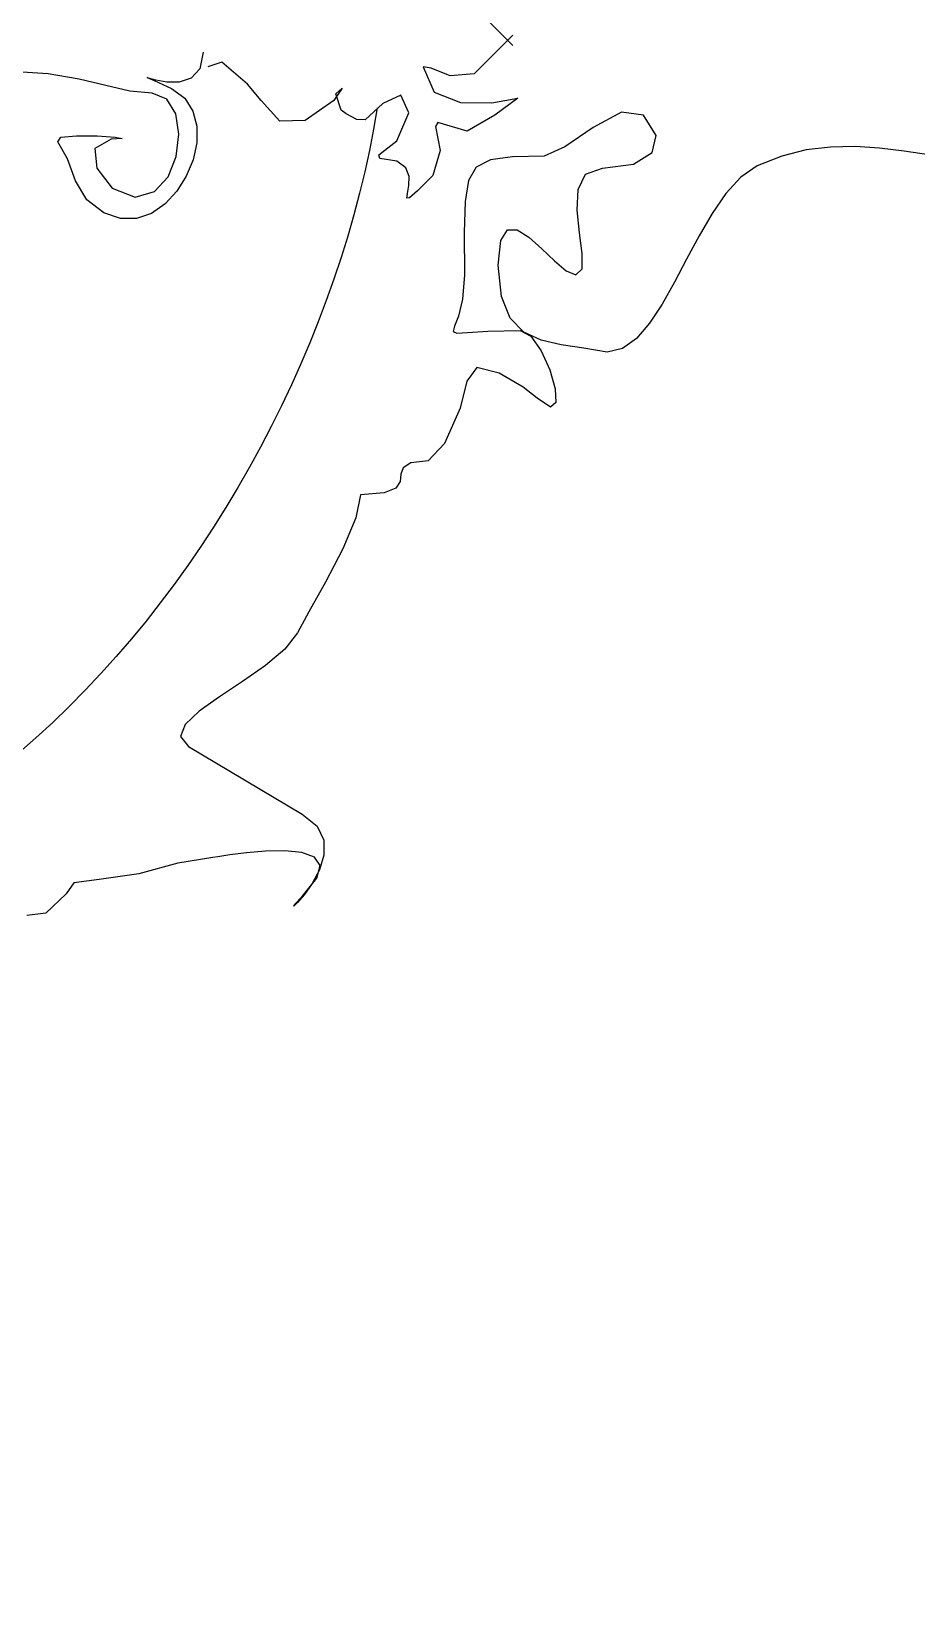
# Model space of a CAD drawing. Header units: centimetres. Extents: x -377343 to 693706, y 194584 to 813780.
# Drawn here: x 194879 to 194920.2, y 497991.7 to 498064.9 of the extents above; entities that cross this region are included whole.
import ezdxf

# ---------------------------------------------------------------- set-up
doc = ezdxf.new("R2010")
doc.units = ezdxf.units.CM
doc.layers.add('Layer1', color=7, linetype='Continuous')
doc.layers.add('PIPA', color=11, linetype='Continuous')

msp = doc.modelspace()

# ---------------------------------------------------------------- linework, layer by layer
at = {"layer": 'Layer1'}
for p, q in [((194901.412, 498064.25), (194899.61, 498066.052)), ((194901.412, 498064.25), (194899.61, 498066.052)), ((194901.412, 498064.731), (194899.61, 498062.929)), ((194901.412, 498064.731), (194899.61, 498062.929)), ((194886.998, 498063.942), (194886.841, 498063.165)), ((194886.998, 498063.942), (194886.841, 498063.165)), ((194887.866, 498063.484), (194887.224, 498063.267)), ((194887.866, 498063.484), (194887.224, 498063.267)), ((194889.059, 498062.449), (194887.866, 498063.484)), ((194889.059, 498062.449), (194887.866, 498063.484)), ((194879.787, 498062.936), (194878.102, 498063.042)), ((194879.787, 498062.936), (194878.102, 498063.042)), ((194881.228, 498062.685), (194879.787, 498062.936)), ((194881.228, 498062.685), (194879.787, 498062.936)), ((194884.463, 498062.741), (194884.402, 498062.765)), ((194884.402, 498062.765), (194884.725, 498062.63)), ((194884.463, 498062.741), (194884.402, 498062.765)), ((194884.402, 498062.765), (194884.725, 498062.63)), ((194886.841, 498063.165), (194886.437, 498062.73)), ((194886.841, 498063.165), (194886.437, 498062.73)), ((194897.608, 498063.204), (194897.246, 498063.267)), ((194897.608, 498063.204), (194897.246, 498063.267)), ((194897.246, 498063.267), (194897.758, 498062.088)), ((194897.246, 498063.267), (194897.758, 498062.088)), ((194898.497, 498062.841), (194897.608, 498063.204)), ((194898.497, 498062.841), (194897.608, 498063.204)), ((194899.61, 498062.929), (194898.497, 498062.841)), ((194899.61, 498062.929), (194898.497, 498062.841)), ((194882.481, 498062.385), (194881.228, 498062.685)), ((194882.481, 498062.385), (194881.228, 498062.685)), ((194883.598, 498062.134), (194882.481, 498062.385)), ((194883.598, 498062.134), (194882.481, 498062.385)), ((194884.634, 498062.028), (194883.598, 498062.134)), ((194884.634, 498062.028), (194883.598, 498062.134)), ((194884.801, 498062.643), (194884.463, 498062.741)), ((194884.801, 498062.643), (194884.463, 498062.741)), ((194885.317, 498061.76), (194884.634, 498062.028)), ((194885.317, 498061.76), (194884.634, 498062.028)), ((194884.725, 498062.63), (194885.534, 498062.253)), ((194884.725, 498062.63), (194885.534, 498062.253)), ((194885.313, 498062.552), (194884.801, 498062.643)), ((194885.313, 498062.552), (194884.801, 498062.643)), ((194885.893, 498062.554), (194885.313, 498062.552)), ((194885.893, 498062.554), (194885.313, 498062.552)), ((194885.534, 498062.253), (194886.143, 498061.801)), ((194885.534, 498062.253), (194886.143, 498061.801)), ((194886.437, 498062.73), (194885.893, 498062.554)), ((194886.437, 498062.73), (194885.893, 498062.554)), ((194889.701, 498061.69), (194889.059, 498062.449)), ((194889.701, 498061.69), (194889.059, 498062.449)), ((194893.467, 498062.274), (194893.079, 498061.69)), ((194893.467, 498062.274), (194893.079, 498061.69)), ((194893.179, 498062.007), (194893.467, 498062.274)), ((194893.179, 498062.007), (194893.467, 498062.274)), ((194897.758, 498062.088), (194898.977, 498061.606)), ((194897.758, 498062.088), (194898.977, 498061.606)), ((194885.728, 498061.068), (194885.317, 498061.76)), ((194885.728, 498061.068), (194885.317, 498061.76)), ((194886.143, 498061.801), (194886.528, 498061.199)), ((194886.143, 498061.801), (194886.528, 498061.199)), ((194890.577, 498060.739), (194889.701, 498061.69)), ((194890.577, 498060.739), (194889.701, 498061.69)), ((194893.079, 498061.69), (194891.753, 498060.764)), ((194893.079, 498061.69), (194891.753, 498060.764)), ((194893.417, 498061.24), (194893.179, 498062.007)), ((194893.417, 498061.24), (194893.179, 498062.007)), ((194895.369, 498061.553), (194894.543, 498060.789)), ((194895.369, 498061.553), (194894.543, 498060.789)), ((194895.106, 498061.353), (194894.934, 498060.362)), ((194895.106, 498061.353), (194894.934, 498060.362)), ((194896.195, 498061.941), (194895.369, 498061.553)), ((194896.195, 498061.941), (194895.369, 498061.553)), ((194896.57, 498061.127), (194896.195, 498061.941)), ((194896.57, 498061.127), (194896.195, 498061.941)), ((194898.977, 498061.606), (194900.428, 498061.588)), ((194898.977, 498061.606), (194900.428, 498061.588)), ((194900.428, 498061.588), (194901.637, 498061.803)), ((194900.428, 498061.588), (194901.637, 498061.803)), ((194901.637, 498061.803), (194900.574, 498061.011)), ((194901.637, 498061.803), (194900.574, 498061.011)), ((194885.872, 498060.122), (194885.728, 498061.068)), ((194885.872, 498060.122), (194885.728, 498061.068)), ((194886.528, 498061.199), (194886.708, 498060.492)), ((194886.528, 498061.199), (194886.708, 498060.492)), ((194891.753, 498060.764), (194890.577, 498060.739)), ((194891.753, 498060.764), (194890.577, 498060.739)), ((194893.659, 498061.073), (194893.417, 498061.24)), ((194893.659, 498061.073), (194893.417, 498061.24)), ((194894.151, 498060.806), (194893.659, 498061.073)), ((194894.151, 498060.806), (194893.659, 498061.073)), ((194894.543, 498060.789), (194894.151, 498060.806)), ((194894.543, 498060.789), (194894.151, 498060.806)), ((194896.019, 498059.822), (194896.57, 498061.127)), ((194896.019, 498059.822), (194896.57, 498061.127)), ((194897.921, 498060.677), (194897.813, 498060.485)), ((194897.921, 498060.677), (194897.813, 498060.485)), ((194899.285, 498060.268), (194897.921, 498060.677)), ((194899.285, 498060.268), (194897.921, 498060.677)), ((194900.574, 498061.011), (194899.285, 498060.268)), ((194900.574, 498061.011), (194899.285, 498060.268)), ((194906.47, 498061.143), (194905.142, 498060.438)), ((194907.493, 498061.015), (194906.47, 498061.143)), ((194908.08, 498060.058), (194907.493, 498061.015)), ((194880.242, 498059.776), (194880.379, 498059.98)), ((194880.242, 498059.776), (194880.379, 498059.98)), ((194880.379, 498059.98), (194881.109, 498060.055)), ((194880.379, 498059.98), (194881.109, 498060.055)), ((194881.109, 498060.055), (194882.072, 498060.043)), ((194881.109, 498060.055), (194882.072, 498060.043)), ((194882.719, 498059.889), (194881.961, 498059.466)), ((194882.719, 498059.889), (194881.961, 498059.466)), ((194882.072, 498060.043), (194882.903, 498059.985)), ((194882.072, 498060.043), (194882.903, 498059.985)), ((194883.24, 498059.919), (194882.719, 498059.889)), ((194883.24, 498059.919), (194882.719, 498059.889)), ((194882.903, 498059.985), (194883.24, 498059.919)), ((194882.903, 498059.985), (194883.24, 498059.919)), ((194885.751, 498059.092), (194885.872, 498060.122)), ((194885.751, 498059.092), (194885.872, 498060.122)), ((194886.708, 498060.492), (194886.704, 498059.722)), ((194886.708, 498060.492), (194886.704, 498059.722)), ((194894.934, 498060.362), (194894.739, 498059.368)), ((194894.934, 498060.362), (194894.739, 498059.368)), ((194895.169, 498059.167), (194896.019, 498059.822)), ((194895.169, 498059.167), (194896.019, 498059.822)), ((194897.813, 498060.485), (194898.03, 498059.367)), ((194897.813, 498060.485), (194898.03, 498059.367)), ((194905.142, 498060.438), (194903.835, 498059.542)), ((194907.887, 498059.269), (194908.08, 498060.058)), ((194880.692, 498058.975), (194880.242, 498059.776)), ((194880.692, 498058.975), (194880.242, 498059.776)), ((194881.961, 498059.466), (194882.058, 498058.537)), ((194881.961, 498059.466), (194882.058, 498058.537)), ((194885.371, 498058.146), (194885.751, 498059.092)), ((194885.371, 498058.146), (194885.751, 498059.092)), ((194886.704, 498059.722), (194886.534, 498058.933)), ((194886.704, 498059.722), (194886.534, 498058.933)), ((194894.739, 498059.368), (194894.521, 498058.371)), ((194894.739, 498059.368), (194894.521, 498058.371)), ((194895.219, 498058.988), (194895.169, 498059.167)), ((194895.219, 498058.988), (194895.169, 498059.167)), ((194898.03, 498059.367), (194897.696, 498058.2)), ((194898.03, 498059.367), (194897.696, 498058.2)), ((194902.876, 498059.1), (194901.394, 498059.073)), ((194903.835, 498059.542), (194902.876, 498059.1)), ((194907.018, 498058.734), (194907.887, 498059.269)), ((194913.922, 498059.107), (194912.785, 498058.65)), ((194915.058, 498059.39), (194913.922, 498059.107)), ((194916.196, 498059.527), (194915.058, 498059.39)), ((194917.336, 498059.545), (194916.196, 498059.527)), ((194918.477, 498059.472), (194917.336, 498059.545)), ((194919.621, 498059.335), (194918.477, 498059.472)), ((194920.768, 498059.162), (194919.621, 498059.335)), ((194881.068, 498057.949), (194880.692, 498058.975)), ((194881.068, 498057.949), (194880.692, 498058.975)), ((194882.058, 498058.537), (194882.767, 498057.608)), ((194882.058, 498058.537), (194882.767, 498057.608)), ((194886.534, 498058.933), (194886.219, 498058.166)), ((194886.534, 498058.933), (194886.219, 498058.166)), ((194894.521, 498058.371), (194894.279, 498057.373)), ((194894.521, 498058.371), (194894.279, 498057.373)), ((194896.012, 498058.868), (194895.219, 498058.988)), ((194896.012, 498058.868), (194895.219, 498058.988)), ((194896.433, 498058.564), (194896.012, 498058.868)), ((194896.433, 498058.564), (194896.012, 498058.868)), ((194896.587, 498058.158), (194896.433, 498058.564)), ((194896.587, 498058.158), (194896.433, 498058.564)), ((194899.711, 498058.595), (194899.346, 498057.976)), ((194900.366, 498058.932), (194899.711, 498058.595)), ((194901.394, 498059.073), (194900.366, 498058.932)), ((194904.789, 498058.263), (194905.578, 498058.537)), ((194905.578, 498058.537), (194907.018, 498058.734)), ((194912.785, 498058.65), (194912.024, 498058.118)), ((194881.593, 498057.073), (194881.068, 498057.949)), ((194881.593, 498057.073), (194881.068, 498057.949)), ((194884.734, 498057.454), (194885.371, 498058.146)), ((194884.734, 498057.454), (194885.371, 498058.146)), ((194886.219, 498058.166), (194885.778, 498057.467)), ((194886.219, 498058.166), (194885.778, 498057.467)), ((194896.505, 498057.37), (194896.576, 498057.732)), ((194896.505, 498057.37), (194896.576, 498057.732)), ((194896.576, 498057.732), (194896.587, 498058.158)), ((194896.576, 498057.732), (194896.587, 498058.158)), ((194897.696, 498058.2), (194896.97, 498057.485)), ((194897.696, 498058.2), (194896.97, 498057.485)), ((194899.346, 498057.976), (194899.187, 498056.991)), ((194904.446, 498057.555), (194904.789, 498058.263)), ((194912.024, 498058.118), (194911.327, 498057.36)), ((194882.376, 498056.471), (194881.593, 498057.073)), ((194882.376, 498056.471), (194881.593, 498057.073)), ((194882.767, 498057.608), (194883.845, 498057.186)), ((194882.767, 498057.608), (194883.845, 498057.186)), ((194883.845, 498057.186), (194884.734, 498057.454)), ((194883.845, 498057.186), (194884.734, 498057.454)), ((194885.778, 498057.467), (194885.231, 498056.876)), ((194885.778, 498057.467), (194885.231, 498056.876)), ((194894.279, 498057.373), (194894.014, 498056.375)), ((194894.279, 498057.373), (194894.014, 498056.375)), ((194896.478, 498057.153), (194896.505, 498057.37)), ((194896.478, 498057.153), (194896.505, 498057.37)), ((194896.598, 498057.164), (194896.478, 498057.153)), ((194896.598, 498057.164), (194896.478, 498057.153)), ((194896.97, 498057.485), (194896.598, 498057.164)), ((194896.97, 498057.485), (194896.598, 498057.164)), ((194899.187, 498056.991), (194899.153, 498055.555)), ((194904.405, 498056.587), (194904.446, 498057.555)), ((194911.327, 498057.36), (194910.682, 498056.433)), ((194883.15, 498056.193), (194882.376, 498056.471)), ((194883.15, 498056.193), (194882.376, 498056.471)), ((194883.897, 498056.196), (194883.15, 498056.193)), ((194883.897, 498056.196), (194883.15, 498056.193)), ((194884.598, 498056.438), (194883.897, 498056.196)), ((194884.598, 498056.438), (194883.897, 498056.196)), ((194885.231, 498056.876), (194884.598, 498056.438)), ((194885.231, 498056.876), (194884.598, 498056.438)), ((194894.014, 498056.375), (194893.727, 498055.376)), ((194894.014, 498056.375), (194893.727, 498055.376)), ((194904.52, 498055.533), (194904.405, 498056.587)), ((194910.682, 498056.433), (194910.076, 498055.398)), ((194899.153, 498055.555), (194899.16, 498053.583)), ((194900.85, 498055.178), (194901.157, 498055.673)), ((194901.157, 498055.673), (194901.609, 498055.672)), ((194901.609, 498055.672), (194902.158, 498055.328)), ((194904.644, 498054.565), (194904.52, 498055.533)), ((194893.727, 498055.376), (194893.418, 498054.378)), ((194893.727, 498055.376), (194893.418, 498054.378)), ((194900.736, 498054.033), (194900.85, 498055.178)), ((194902.158, 498055.328), (194902.754, 498054.794)), ((194902.754, 498054.794), (194903.349, 498054.223)), ((194910.076, 498055.398), (194909.495, 498054.31)), ((194893.418, 498054.378), (194893.087, 498053.381)), ((194893.418, 498054.378), (194893.087, 498053.381)), ((194900.881, 498052.562), (194900.736, 498054.033)), ((194903.349, 498054.223), (194903.894, 498053.768)), ((194904.633, 498053.857), (194904.644, 498054.565)), ((194909.495, 498054.31), (194908.926, 498053.23)), ((194893.087, 498053.381), (194892.733, 498052.387)), ((194893.087, 498053.381), (194892.733, 498052.387)), ((194899.16, 498053.583), (194899.073, 498052.437)), ((194903.894, 498053.768), (194904.34, 498053.583)), ((194904.34, 498053.583), (194904.633, 498053.857)), ((194901.288, 498051.555), (194900.881, 498052.562)), ((194908.926, 498053.23), (194908.357, 498052.216)), ((194892.733, 498052.387), (194892.359, 498051.396)), ((194892.733, 498052.387), (194892.359, 498051.396)), ((194899.073, 498052.437), (194898.884, 498051.658)), ((194908.357, 498052.216), (194907.773, 498051.325)), ((194892.359, 498051.396), (194891.963, 498050.409)), ((194892.359, 498051.396), (194891.963, 498050.409)), ((194898.703, 498051.18), (194898.639, 498050.936)), ((194898.884, 498051.658), (194898.703, 498051.18)), ((194901.915, 498050.913), (194901.288, 498051.555)), ((194907.773, 498051.325), (194907.161, 498050.616)), ((194891.963, 498050.409), (194891.546, 498049.427)), ((194891.963, 498050.409), (194891.546, 498049.427)), ((194898.639, 498050.936), (194898.802, 498050.862)), ((194898.802, 498050.862), (194899.302, 498050.891)), ((194899.302, 498050.891), (194900.248, 498050.956)), ((194900.248, 498050.956), (194901.75, 498050.993)), ((194901.75, 498050.993), (194902.248, 498050.718)), ((194902.722, 498050.535), (194901.915, 498050.913)), ((194902.248, 498050.718), (194902.733, 498050.033)), ((194903.666, 498050.32), (194902.722, 498050.535)), ((194904.707, 498050.168), (194903.666, 498050.32)), ((194907.161, 498050.616), (194906.509, 498050.148)), ((194902.733, 498050.033), (194903.136, 498049.149)), ((194905.804, 498049.979), (194904.707, 498050.168)), ((194906.509, 498050.148), (194905.804, 498049.979)), ((194891.546, 498049.427), (194891.109, 498048.45)), ((194891.546, 498049.427), (194891.109, 498048.45)), ((194899.735, 498049.265), (194899.272, 498048.628)), ((194900.779, 498048.994), (194899.735, 498049.265)), ((194901.885, 498048.343), (194900.779, 498048.994)), ((194903.136, 498049.149), (194903.386, 498048.277)), ((194891.109, 498048.45), (194890.651, 498047.48)), ((194891.109, 498048.45), (194890.651, 498047.48)), ((194899.272, 498048.628), (194898.955, 498047.364)), ((194902.538, 498047.84), (194901.885, 498048.343)), ((194903.386, 498048.277), (194903.416, 498047.628)), ((194890.651, 498047.48), (194890.173, 498046.517)), ((194890.651, 498047.48), (194890.173, 498046.517)), ((194903.156, 498047.412), (194902.538, 498047.84)), ((194903.416, 498047.628), (194903.156, 498047.412)), ((194898.955, 498047.364), (194898.238, 498045.725)), ((194890.173, 498046.517), (194889.675, 498045.562)), ((194890.173, 498046.517), (194889.675, 498045.562)), ((194889.675, 498045.562), (194889.157, 498044.616)), ((194889.675, 498045.562), (194889.157, 498044.616)), ((194898.238, 498045.725), (194897.471, 498044.912)), ((194889.157, 498044.616), (194888.62, 498043.679)), ((194889.157, 498044.616), (194888.62, 498043.679)), ((194896.304, 498044.6), (194896.206, 498044.292)), ((194896.658, 498044.825), (194896.304, 498044.6)), ((194897.471, 498044.912), (194896.658, 498044.825)), ((194896.161, 498043.956), (194895.967, 498043.648)), ((194896.206, 498044.292), (194896.161, 498043.956)), ((194888.62, 498043.679), (194888.064, 498042.753)), ((194888.62, 498043.679), (194888.064, 498042.753)), ((194894.318, 498043.336), (194894.111, 498042.257)), ((194895.42, 498043.423), (194894.318, 498043.336)), ((194895.967, 498043.648), (194895.42, 498043.423)), ((194888.064, 498042.753), (194887.49, 498041.837)), ((194888.064, 498042.753), (194887.49, 498041.837)), ((194894.111, 498042.257), (194893.498, 498040.817)), ((194887.49, 498041.837), (194886.896, 498040.934)), ((194887.49, 498041.837), (194886.896, 498040.934)), ((194886.896, 498040.934), (194886.285, 498040.044)), ((194886.896, 498040.934), (194886.285, 498040.044)), ((194893.498, 498040.817), (194892.696, 498039.274)), ((194886.285, 498040.044), (194885.655, 498039.167)), ((194886.285, 498040.044), (194885.655, 498039.167)), ((194885.655, 498039.167), (194885.008, 498038.305)), ((194885.655, 498039.167), (194885.008, 498038.305)), ((194892.696, 498039.274), (194891.922, 498037.887)), ((194885.008, 498038.305), (194884.343, 498037.457)), ((194885.008, 498038.305), (194884.343, 498037.457)), ((194891.922, 498037.887), (194891.39, 498036.917)), ((194884.343, 498037.457), (194883.661, 498036.626)), ((194884.343, 498037.457), (194883.661, 498036.626)), ((194883.661, 498036.626), (194882.962, 498035.812)), ((194883.661, 498036.626), (194882.962, 498035.812)), ((194891.39, 498036.917), (194890.803, 498036.154)), ((194882.962, 498035.812), (194882.247, 498035.015)), ((194882.962, 498035.812), (194882.247, 498035.015)), ((194890.803, 498036.154), (194889.902, 498035.393)), ((194882.247, 498035.015), (194881.515, 498034.236)), ((194882.247, 498035.015), (194881.515, 498034.236)), ((194889.902, 498035.393), (194888.837, 498034.649)), ((194881.515, 498034.236), (194880.767, 498033.477)), ((194881.515, 498034.236), (194880.767, 498033.477)), ((194888.837, 498034.649), (194887.758, 498033.933)), ((194880.767, 498033.477), (194880.003, 498032.737)), ((194880.767, 498033.477), (194880.003, 498032.737)), ((194887.758, 498033.933), (194886.818, 498033.259)), ((194886.818, 498033.259), (194886.164, 498032.641)), ((194879.223, 498032.019), (194878.429, 498031.322)), ((194879.223, 498032.019), (194878.429, 498031.322)), ((194880.003, 498032.737), (194879.223, 498032.019)), ((194880.003, 498032.737), (194879.223, 498032.019)), ((194886.164, 498032.641), (194885.949, 498032.092)), ((194885.949, 498032.092), (194886.323, 498031.624)), ((194886.323, 498031.624), (194891.615, 498028.472)), ((194891.615, 498028.472), (194892.305, 498027.905)), ((194892.305, 498027.905), (194892.61, 498027.252)), ((194892.61, 498027.252), (194892.616, 498026.559)), ((194885.826, 498026.182), (194884.004, 498025.694)), ((194887.449, 498026.445), (194885.826, 498026.182)), ((194887.681, 498026.482), (194887.449, 498026.445)), ((194888.239, 498026.571), (194887.681, 498026.482)), ((194889.016, 498026.673), (194888.239, 498026.571)), ((194889.905, 498026.751), (194889.016, 498026.673)), ((194890.799, 498026.768), (194889.905, 498026.751)), ((194891.592, 498026.688), (194890.799, 498026.768)), ((194892.177, 498026.472), (194891.592, 498026.688)), ((194892.447, 498026.084), (194892.177, 498026.472)), ((194892.616, 498026.559), (194892.41, 498025.875)), ((194882.156, 498025.431), (194880.989, 498025.273)), ((194884.004, 498025.694), (194882.156, 498025.431)), ((194891.615, 498024.643), (194892.295, 498025.487)), ((194892.41, 498025.875), (194892.08, 498025.248)), ((194892.295, 498025.487), (194892.447, 498026.084)), ((194880.622, 498024.764), (194879.679, 498023.855)), ((194880.989, 498025.273), (194880.622, 498024.764)), ((194891.713, 498024.726), (194891.395, 498024.356)), ((194892.08, 498025.248), (194891.713, 498024.726)), ((194891.395, 498024.356), (194891.215, 498024.187)), ((194891.215, 498024.187), (194891.259, 498024.267)), ((194891.259, 498024.267), (194891.615, 498024.643)), ((194879.679, 498023.855), (194878.803, 498023.75))]:
    msp.add_line(p, q, dxfattribs=at)
at = {"layer": 'PIPA', "lineweight": 35, "extrusion": (0, 0.816497, 0.57735), "elevation": 193451.324}
msp.add_lwpolyline([(-421704.212, -325591.681), (-159560.265, -63447.734), (377343.333, -600351.331), (-158232.47, -1135927.133), (-693706.405, -600453.199), (-454216.825, -360963.619)], dxfattribs=at)

doc.saveas('drawing.dxf')
